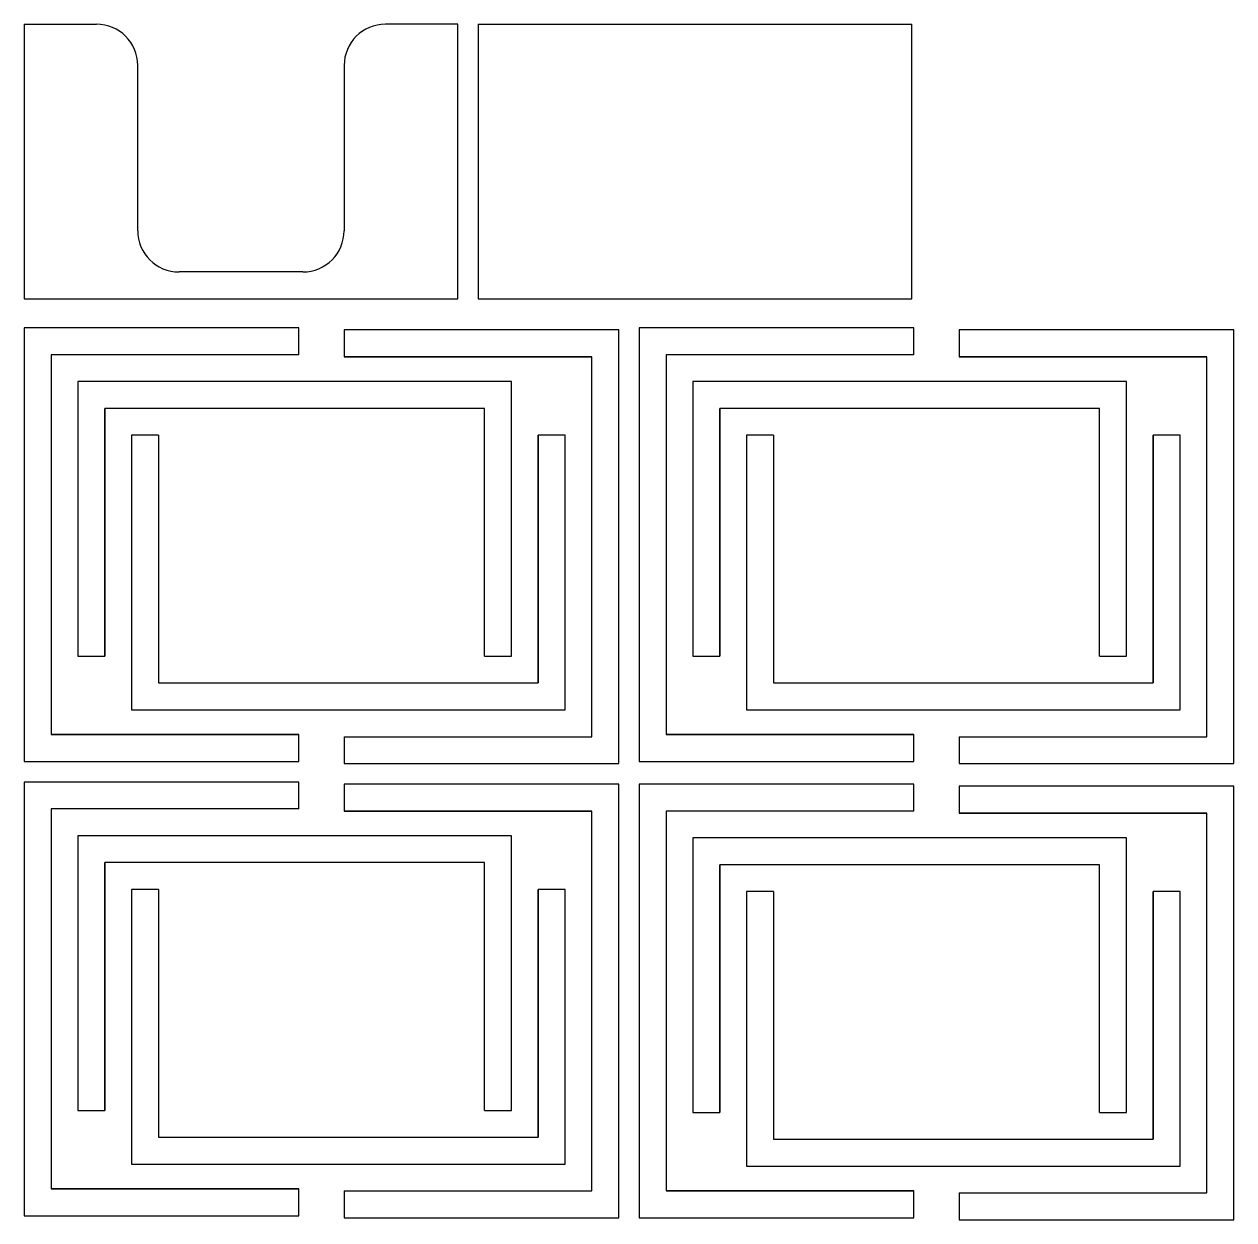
# Model space of a CAD drawing. Header units: millimetres. Extents: x 166 to 459, y 75 to 365.
import ezdxf

# ---------------------------------------------------------------- set-up
doc = ezdxf.new("R2010")
doc.units = ezdxf.units.MM
doc.layers.add('Default', color=7, linetype='Continuous')

# ---------------------------------------------------------------- blocks, each defined once
blk = doc.blocks.new('SE1')
at = {"layer": 'Default', "color": 7, "linetype": 'Continuous'}
for p, q in [((198.79, 155.43), (192.29, 155.43)), ((192.29, 155.43), (192.29, 88.93)), ((198.79, 155.43), (198.79, 95.43)), ((290.79, 95.43), (290.79, 155.43)), ((297.29, 155.43), (290.79, 155.43)), ((290.79, 155.43), (290.79, 95.43)), ((297.29, 88.93), (297.29, 155.43)), ((198.79, 95.43), (290.79, 95.43)), ((192.29, 88.93), (297.29, 88.93))]:
    blk.add_line(p, q, dxfattribs=at)
blk = doc.blocks.new('SE')
at = {"layer": 'Default'}
blk.add_blockref('SE1', (0, 0), dxfattribs=at)
blk = doc.blocks.new('SE3')
at = {"layer": 'Default', "color": 7, "linetype": 'Continuous'}
for p, q in [((284.29, 168.43), (179.29, 168.43)), ((179.29, 168.43), (179.29, 101.93)), ((284.29, 101.93), (284.29, 168.43)), ((277.79, 161.93), (185.79, 161.93)), ((185.79, 161.93), (185.79, 101.93)), ((185.79, 101.93), (185.79, 161.93)), ((277.79, 101.93), (277.79, 161.93)), ((179.29, 101.93), (185.79, 101.93)), ((277.79, 101.93), (284.29, 101.93))]:
    blk.add_line(p, q, dxfattribs=at)
blk = doc.blocks.new('SE2')
at = {"layer": 'Default'}
blk.add_blockref('SE3', (0, 0), dxfattribs=at)
blk = doc.blocks.new('SE5')
at = {"layer": 'Default', "color": 7, "linetype": 'Continuous'}
for p, q in [((166.29, 181.43), (166.29, 76.43)), ((232.79, 181.43), (166.29, 181.43)), ((232.79, 174.93), (232.79, 181.43)), ((172.79, 174.93), (172.79, 82.93)), ((232.79, 174.93), (172.79, 174.93)), ((172.79, 82.93), (232.79, 82.93)), ((232.79, 82.93), (172.79, 82.93)), ((232.79, 76.43), (232.79, 82.93)), ((166.29, 76.43), (232.79, 76.43))]:
    blk.add_line(p, q, dxfattribs=at)
blk = doc.blocks.new('SE4')
at = {"layer": 'Default'}
blk.add_blockref('SE5', (0, 0), dxfattribs=at)
blk = doc.blocks.new('SE7')
at = {"layer": 'Default', "color": 7, "linetype": 'Continuous'}
for p, q in [((310.29, 180.93), (243.79, 180.93)), ((243.79, 180.93), (243.79, 174.43)), ((310.29, 75.93), (310.29, 180.93)), ((303.79, 174.43), (243.79, 174.43)), ((243.79, 174.43), (303.79, 174.43)), ((303.79, 82.43), (303.79, 174.43)), ((243.79, 82.43), (303.79, 82.43)), ((243.79, 82.43), (243.79, 75.93)), ((243.79, 75.93), (310.29, 75.93))]:
    blk.add_line(p, q, dxfattribs=at)
blk = doc.blocks.new('SE6')
at = {"layer": 'Default'}
blk.add_blockref('SE7', (0, 0), dxfattribs=at)
blk = doc.blocks.new('SE9')
at = {"layer": 'Default', "color": 7, "linetype": 'Continuous'}
for p, q in [((347.79, 154.93), (341.29, 154.93)), ((341.29, 154.93), (341.29, 88.43)), ((347.79, 154.93), (347.79, 94.93)), ((439.79, 94.93), (439.79, 154.93)), ((446.29, 154.93), (439.79, 154.93)), ((439.79, 154.93), (439.79, 94.93)), ((446.29, 88.43), (446.29, 154.93)), ((347.79, 94.93), (439.79, 94.93)), ((341.29, 88.43), (446.29, 88.43))]:
    blk.add_line(p, q, dxfattribs=at)
blk = doc.blocks.new('SE8')
at = {"layer": 'Default'}
blk.add_blockref('SE9', (0, 0), dxfattribs=at)
blk = doc.blocks.new('SE11')
at = {"layer": 'Default', "color": 7, "linetype": 'Continuous'}
for p, q in [((433.29, 167.93), (328.29, 167.93)), ((328.29, 167.93), (328.29, 101.43)), ((433.29, 101.43), (433.29, 167.93)), ((426.79, 161.43), (334.79, 161.43)), ((334.79, 161.43), (334.79, 101.43)), ((334.79, 101.43), (334.79, 161.43)), ((426.79, 101.43), (426.79, 161.43)), ((328.29, 101.43), (334.79, 101.43)), ((426.79, 101.43), (433.29, 101.43))]:
    blk.add_line(p, q, dxfattribs=at)
blk = doc.blocks.new('SE10')
at = {"layer": 'Default'}
blk.add_blockref('SE11', (0, 0), dxfattribs=at)
blk = doc.blocks.new('SE13')
at = {"layer": 'Default', "color": 7, "linetype": 'Continuous'}
for p, q in [((315.29, 180.93), (315.29, 75.93)), ((381.79, 180.93), (315.29, 180.93)), ((381.79, 174.43), (381.79, 180.93)), ((321.79, 174.43), (321.79, 82.43)), ((381.79, 174.43), (321.79, 174.43)), ((321.79, 82.43), (381.79, 82.43)), ((381.79, 82.43), (321.79, 82.43)), ((381.79, 75.93), (381.79, 82.43)), ((315.29, 75.93), (381.79, 75.93))]:
    blk.add_line(p, q, dxfattribs=at)
blk = doc.blocks.new('SE12')
at = {"layer": 'Default'}
blk.add_blockref('SE13', (0, 0), dxfattribs=at)
blk = doc.blocks.new('SE15')
at = {"layer": 'Default', "color": 7, "linetype": 'Continuous'}
for p, q in [((459.29, 180.43), (392.79, 180.43)), ((392.79, 180.43), (392.79, 173.93)), ((459.29, 75.43), (459.29, 180.43)), ((452.79, 173.93), (392.79, 173.93)), ((392.79, 173.93), (452.79, 173.93)), ((452.79, 81.93), (452.79, 173.93)), ((392.79, 81.93), (452.79, 81.93)), ((392.79, 81.93), (392.79, 75.43)), ((392.79, 75.43), (459.29, 75.43))]:
    blk.add_line(p, q, dxfattribs=at)
blk = doc.blocks.new('SE14')
at = {"layer": 'Default'}
blk.add_blockref('SE15', (0, 0), dxfattribs=at)
blk = doc.blocks.new('SE17')
at = {"layer": 'Default', "color": 7, "linetype": 'Continuous'}
for p, q in [((198.79, 265.43), (192.29, 265.43)), ((192.29, 265.43), (192.29, 198.93)), ((198.79, 265.43), (198.79, 205.43)), ((290.79, 205.43), (290.79, 265.43)), ((297.29, 265.43), (290.79, 265.43)), ((290.79, 265.43), (290.79, 205.43)), ((297.29, 198.93), (297.29, 265.43)), ((198.79, 205.43), (290.79, 205.43)), ((192.29, 198.93), (297.29, 198.93))]:
    blk.add_line(p, q, dxfattribs=at)
blk = doc.blocks.new('SE16')
at = {"layer": 'Default'}
blk.add_blockref('SE17', (0, 0), dxfattribs=at)
blk = doc.blocks.new('SE19')
at = {"layer": 'Default', "color": 7, "linetype": 'Continuous'}
for p, q in [((284.29, 278.43), (179.29, 278.43)), ((179.29, 278.43), (179.29, 211.93)), ((284.29, 211.93), (284.29, 278.43)), ((277.79, 271.93), (185.79, 271.93)), ((185.79, 271.93), (185.79, 211.93)), ((185.79, 211.93), (185.79, 271.93)), ((277.79, 211.93), (277.79, 271.93)), ((179.29, 211.93), (185.79, 211.93)), ((277.79, 211.93), (284.29, 211.93))]:
    blk.add_line(p, q, dxfattribs=at)
blk = doc.blocks.new('SE18')
at = {"layer": 'Default'}
blk.add_blockref('SE19', (0, 0), dxfattribs=at)
blk = doc.blocks.new('SE21')
at = {"layer": 'Default', "color": 7, "linetype": 'Continuous'}
for p, q in [((166.29, 291.43), (166.29, 186.43)), ((232.79, 291.43), (166.29, 291.43)), ((232.79, 284.93), (232.79, 291.43)), ((172.79, 284.93), (172.79, 192.93)), ((232.79, 284.93), (172.79, 284.93)), ((172.79, 192.93), (232.79, 192.93)), ((232.79, 192.93), (172.79, 192.93)), ((232.79, 186.43), (232.79, 192.93)), ((166.29, 186.43), (232.79, 186.43))]:
    blk.add_line(p, q, dxfattribs=at)
blk = doc.blocks.new('SE20')
at = {"layer": 'Default'}
blk.add_blockref('SE21', (0, 0), dxfattribs=at)
blk = doc.blocks.new('SE23')
at = {"layer": 'Default', "color": 7, "linetype": 'Continuous'}
for p, q in [((310.29, 290.93), (243.79, 290.93)), ((243.79, 290.93), (243.79, 284.43)), ((310.29, 185.93), (310.29, 290.93)), ((303.79, 284.43), (243.79, 284.43)), ((243.79, 284.43), (303.79, 284.43)), ((303.79, 192.43), (303.79, 284.43)), ((243.79, 192.43), (303.79, 192.43)), ((243.79, 192.43), (243.79, 185.93)), ((243.79, 185.93), (310.29, 185.93))]:
    blk.add_line(p, q, dxfattribs=at)
blk = doc.blocks.new('SE22')
at = {"layer": 'Default'}
blk.add_blockref('SE23', (0, 0), dxfattribs=at)
blk = doc.blocks.new('SE25')
at = {"layer": 'Default', "color": 7, "linetype": 'Continuous'}
for p, q in [((276.29, 364.97), (381.29, 364.97)), ((276.29, 364.97), (276.29, 298.47)), ((381.29, 298.47), (381.29, 364.97)), ((276.29, 298.47), (381.29, 298.47))]:
    blk.add_line(p, q, dxfattribs=at)
blk = doc.blocks.new('SE24')
at = {"layer": 'Default'}
blk.add_blockref('SE25', (0, 0), dxfattribs=at)
blk = doc.blocks.new('SE27')
at = {"layer": 'Default', "color": 7, "linetype": 'Continuous'}
for p, q in [((166.29, 364.97), (183.79, 364.97)), ((166.29, 364.97), (166.29, 298.47)), ((271.29, 364.97), (253.79, 364.97)), ((271.29, 298.47), (271.29, 364.97)), ((193.79, 314.97), (193.79, 354.97)), ((243.79, 354.97), (243.79, 314.97)), ((233.79, 304.97), (203.79, 304.97)), ((233.79, 304.97), (203.79, 304.97)), ((166.29, 298.47), (271.29, 298.47))]:
    blk.add_line(p, q, dxfattribs=at)
for centre, start, end in [((183.79, 354.97), 0, 90), ((253.79, 354.97), 90, 180), ((203.79, 314.97), 180, 270), ((233.79, 314.97), 270, 0)]:
    blk.add_arc(centre, 10, start, end, dxfattribs=at)
blk = doc.blocks.new('SE26')
at = {"layer": 'Default'}
blk.add_blockref('SE27', (0, 0), dxfattribs=at)
blk = doc.blocks.new('SE29')
at = {"layer": 'Default', "color": 7, "linetype": 'Continuous'}
for p, q in [((347.79, 265.43), (341.29, 265.43)), ((341.29, 265.43), (341.29, 198.93)), ((347.79, 265.43), (347.79, 205.43)), ((439.79, 205.43), (439.79, 265.43)), ((446.29, 265.43), (439.79, 265.43)), ((439.79, 265.43), (439.79, 205.43)), ((446.29, 198.93), (446.29, 265.43)), ((347.79, 205.43), (439.79, 205.43)), ((341.29, 198.93), (446.29, 198.93))]:
    blk.add_line(p, q, dxfattribs=at)
blk = doc.blocks.new('SE28')
at = {"layer": 'Default'}
blk.add_blockref('SE29', (0, 0), dxfattribs=at)
blk = doc.blocks.new('SE31')
at = {"layer": 'Default', "color": 7, "linetype": 'Continuous'}
for p, q in [((433.29, 278.43), (328.29, 278.43)), ((328.29, 278.43), (328.29, 211.93)), ((433.29, 211.93), (433.29, 278.43)), ((426.79, 271.93), (334.79, 271.93)), ((334.79, 271.93), (334.79, 211.93)), ((334.79, 211.93), (334.79, 271.93)), ((426.79, 211.93), (426.79, 271.93)), ((328.29, 211.93), (334.79, 211.93)), ((426.79, 211.93), (433.29, 211.93))]:
    blk.add_line(p, q, dxfattribs=at)
blk = doc.blocks.new('SE30')
at = {"layer": 'Default'}
blk.add_blockref('SE31', (0, 0), dxfattribs=at)
blk = doc.blocks.new('SE33')
at = {"layer": 'Default', "color": 7, "linetype": 'Continuous'}
for p, q in [((315.29, 291.43), (315.29, 186.43)), ((381.79, 291.43), (315.29, 291.43)), ((381.79, 284.93), (381.79, 291.43)), ((321.79, 284.93), (321.79, 192.93)), ((381.79, 284.93), (321.79, 284.93)), ((321.79, 192.93), (381.79, 192.93)), ((381.79, 192.93), (321.79, 192.93)), ((381.79, 186.43), (381.79, 192.93)), ((315.29, 186.43), (381.79, 186.43))]:
    blk.add_line(p, q, dxfattribs=at)
blk = doc.blocks.new('SE32')
at = {"layer": 'Default'}
blk.add_blockref('SE33', (0, 0), dxfattribs=at)
blk = doc.blocks.new('SE35')
at = {"layer": 'Default', "color": 7, "linetype": 'Continuous'}
for p, q in [((459.29, 290.93), (392.79, 290.93)), ((392.79, 290.93), (392.79, 284.43)), ((459.29, 185.93), (459.29, 290.93)), ((452.79, 284.43), (392.79, 284.43)), ((392.79, 284.43), (452.79, 284.43)), ((452.79, 192.43), (452.79, 284.43)), ((392.79, 192.43), (452.79, 192.43)), ((392.79, 192.43), (392.79, 185.93)), ((392.79, 185.93), (459.29, 185.93))]:
    blk.add_line(p, q, dxfattribs=at)
blk = doc.blocks.new('SE34')
at = {"layer": 'Default'}
blk.add_blockref('SE35', (0, 0), dxfattribs=at)

msp = doc.modelspace()

# ---------------------------------------------------------------- block references
for name in ['SE26', 'SE24', 'SE20', 'SE22', 'SE32', 'SE34', 'SE18', 'SE30', 'SE16', 'SE28', 'SE4', 'SE6', 'SE12', 'SE14', 'SE2', 'SE10', 'SE', 'SE8']:
    msp.add_blockref(name, (0, 0))

doc.saveas('drawing.dxf')
